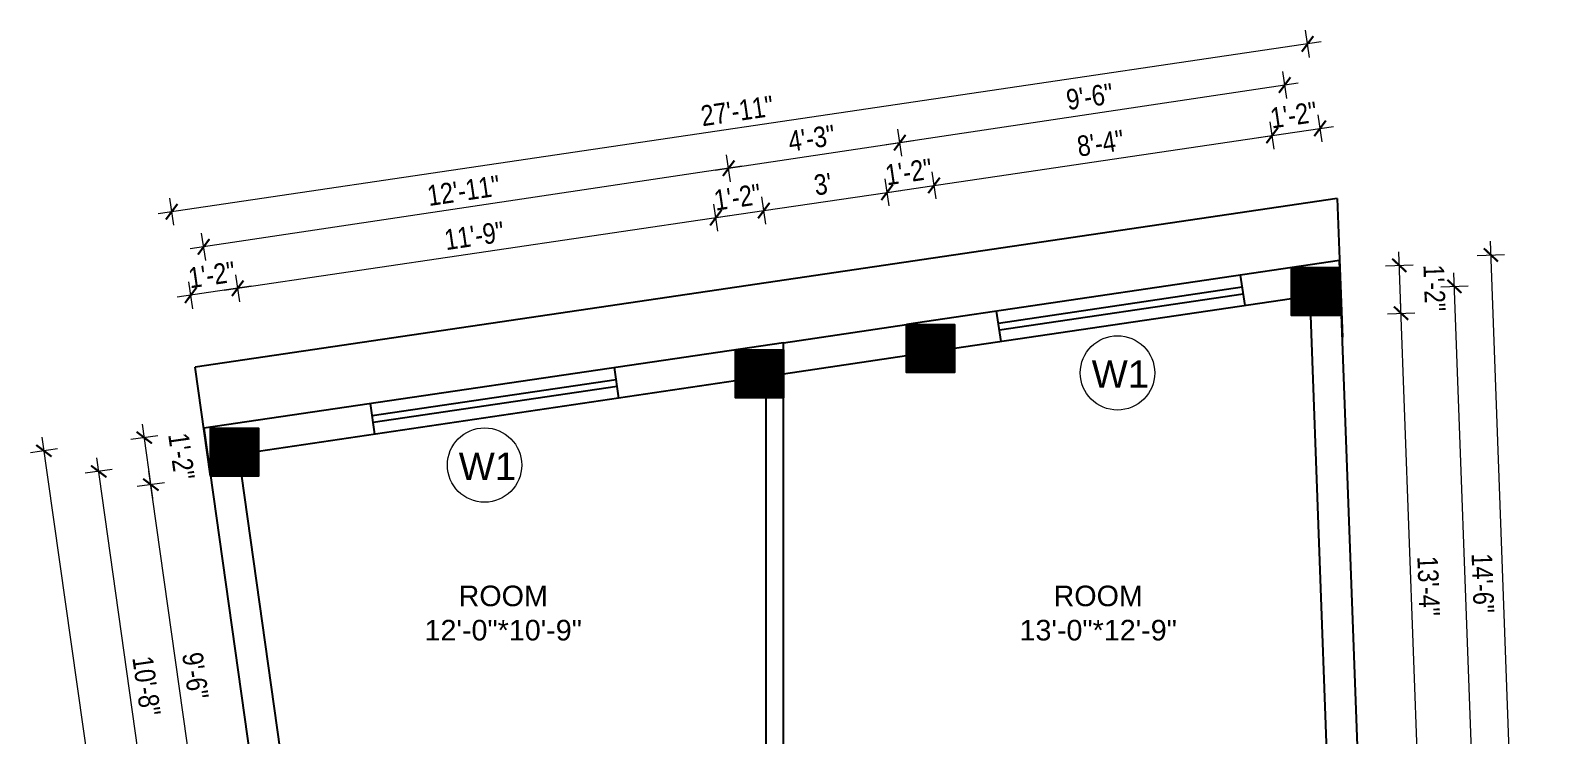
# Model space of a CAD drawing. Header units: inches. Extents: x -5142662 to -4941318, y -3361958 to -3160563.
# Drawn here: x -5009111.4 to -5008668.6, y -3262328.6 to -3262122.6 of the extents above; entities that cross this region are included whole.
import ezdxf

# ---------------------------------------------------------------- set-up
doc = ezdxf.new("R2010")
doc.units = ezdxf.units.IN
doc.header["$LTSCALE"] = 2
doc.header["$MEASUREMENT"] = 0
doc.header["$PDMODE"] = 34
doc.layers.get('0').update_dxf_attribs({"linetype": 'CONTINUOUS'})
doc.layers.get('DEFPOINTS').update_dxf_attribs({"color": 141, "linetype": 'CONTINUOUS'})
doc.layers.add('A-Hatch', color=7, linetype='CONTINUOUS')
for name, color, linetype, lineweight in [('Annotate-Lite.w', 177, 'CONTINUOUS', 9), ('DIM 1-100', 4, 'CONTINUOUS', 13), ('TEXT', 181, 'CONTINUOUS', 25)]:
    doc.layers.add(name, color=color, linetype=linetype, lineweight=lineweight)
doc.styles.add('arial.', font='arial.ttf')
doc.styles.add('gaurav', font='arial.ttf')
doc.styles.get("Standard").update_dxf_attribs({"font": 'ARIALN.TTF'})
doc.dimstyles.new('1 by 96', dxfattribs={"dimtxt": 6, "dimasz": 4, "dimexe": 4, "dimexo": 4, "dimgap": 2, "dimtad": 1, "dimdec": 0, "dimzin": 0, "dimdsep": 46, "dimlunit": 4, "dimtxsty": 'Standard', "dimblk": 'ARCHTICK', "dimcen": 0, "dimdle": 4, "dimadec": 0, "dimazin": 0, "dimtfac": 1, "dimtdec": 0, "dimtix": 1, "dimtofl": 0, "dimtmove": 1, "dimatfit": 3, "dimldrblk": 'ARCHTICK', "dimfxl": 4, "dimfxlon": 1, "dimtolj": 1, "dimtzin": 0, "dimlwd": -1, "dimlwe": -1, "dimarcsym": 0})

# ---------------------------------------------------------------- blocks, each defined once
blk = doc.blocks.new('_ArchTick')
at = {"color": 0, "linetype": 'ByBlock', "const_width": 0.15}
blk.add_lwpolyline([(-0.5, -0.5), (0.5, 0.5)], dxfattribs=at)
blk = doc.blocks.new('*D1018')
at = {"layer": 'DEFPOINTS', "color": 0, "ltscale": 0.5, "transparency": 16777216}
for p in [(-5009076.23, -3262255.28), (-5009058.83, -3262252.83), (-5009040.97, -3262365.57)]:
    blk.add_point(p, dxfattribs=at)
at = {"layer": 'DIM 1-100', "color": 0, "ltscale": 0.5, "transparency": 16777216}
for p, q in [((-5009059.75, -3262372.25), (-5009076.79, -3262251.32)), ((-5009072.27, -3262254.72), (-5009080.19, -3262255.84)), ((-5009056.35, -3262367.74), (-5009064.27, -3262368.85))]:
    blk.add_line(p, q, dxfattribs=at)
at = {"layer": 'DIM 1-100', "color": 0, "ltscale": 0.5, "transparency": 16777216, "xscale": 4, "yscale": 4, "zscale": 4}
for p, rotation in [((-5009076.23, -3262255.28), 98.01894551889058), ((-5009060.31, -3262368.29), 278.0189455188906)]:
    blk.add_blockref('_ArchTick', p, dxfattribs=dict(at, rotation=rotation))
at = {"layer": 'DIM 1-100', "color": 0, "ltscale": 0.5, "transparency": 16777216, "insert": (-5009063.25, -3262311.08), "char_height": 6, "attachment_point": 5, "rotation": 278.0189}
blk.add_mtext('\\A1;9\'-6"', dxfattribs=at)
blk = doc.blocks.new('*D1019')
at = {"layer": 'DEFPOINTS', "color": 0, "ltscale": 0.5, "transparency": 16777216}
for p in [(-5009058.83, -3262238.83), (-5009078.16, -3262241.55), (-5009058.83, -3262252.83)]:
    blk.add_point(p, dxfattribs=at)
at = {"layer": 'DIM 1-100', "color": 0, "ltscale": 0.5, "transparency": 16777216}
for p, q in [((-5009075.67, -3262259.24), (-5009078.72, -3262237.59)), ((-5009074.2, -3262240.99), (-5009082.12, -3262242.11)), ((-5009072.27, -3262254.72), (-5009080.19, -3262255.84))]:
    blk.add_line(p, q, dxfattribs=at)
at = {"layer": 'DIM 1-100', "color": 0, "ltscale": 0.5, "transparency": 16777216, "xscale": 4, "yscale": 4, "zscale": 4}
for p, rotation in [((-5009078.16, -3262241.55), 98.01894551889058), ((-5009076.23, -3262255.28), 278.0189455188906)]:
    blk.add_blockref('_ArchTick', p, dxfattribs=dict(at, rotation=rotation))
at = {"layer": 'DIM 1-100', "color": 0, "ltscale": 0.5, "transparency": 16777216, "insert": (-5009067.27, -3262247.02), "char_height": 6, "attachment_point": 5, "rotation": 278.0189}
blk.add_mtext('\\A1;1\'-2"', dxfattribs=at)
blk = doc.blocks.new('*D1015')
at = {"layer": 'DEFPOINTS', "color": 0, "ltscale": 0.5, "transparency": 16777216}
for p in [(-5009051.83, -3262245.83), (-5009091.46, -3262251.41), (-5009033.97, -3262372.57)]:
    blk.add_point(p, dxfattribs=at)
at = {"layer": 'DIM 1-100', "color": 0, "ltscale": 0.5, "transparency": 16777216}
for p, q in [((-5009073.04, -3262382.11), (-5009092.02, -3262247.45)), ((-5009087.5, -3262250.85), (-5009095.42, -3262251.97)), ((-5009069.64, -3262377.59), (-5009077.56, -3262378.71))]:
    blk.add_line(p, q, dxfattribs=at)
at = {"layer": 'DIM 1-100', "color": 0, "ltscale": 0.5, "transparency": 16777216, "xscale": 4, "yscale": 4, "zscale": 4}
for p, rotation in [((-5009091.46, -3262251.41), 98.01894551876552), ((-5009073.6, -3262378.15), 278.0189455187655)]:
    blk.add_blockref('_ArchTick', p, dxfattribs=dict(at, rotation=rotation))
at = {"layer": 'DIM 1-100', "color": 0, "ltscale": 0.5, "transparency": 16777216, "insert": (-5009077.52, -3262314.07), "char_height": 6, "attachment_point": 5, "rotation": 278.0189}
blk.add_mtext('\\A1;10\'-8"', dxfattribs=at)
blk = doc.blocks.new('*D1016')
at = {"layer": 'DEFPOINTS', "color": 0, "ltscale": 0.5, "transparency": 16777216}
for p in [(-5009060.8, -3262238.83), (-5009020.76, -3262523.07), (-5009067.43, -3262529.64)]:
    blk.add_point(p, dxfattribs=at)
at = {"layer": 'DIM 1-100', "color": 0, "ltscale": 0.5, "transparency": 16777216}
for p, q in [((-5009108.03, -3262241.44), (-5009066.87, -3262533.61)), ((-5009103.51, -3262244.84), (-5009111.43, -3262245.96)), ((-5009063.47, -3262529.09), (-5009071.39, -3262530.2))]:
    blk.add_line(p, q, dxfattribs=at)
at = {"layer": 'DIM 1-100', "color": 0, "ltscale": 0.5, "transparency": 16777216, "xscale": 4, "yscale": 4, "zscale": 4}
for p, rotation in [((-5009107.47, -3262245.4), 98.01894551889016), ((-5009067.43, -3262529.64), 278.0189455188902)]:
    blk.add_blockref('_ArchTick', p, dxfattribs=dict(at, rotation=rotation))
at = {"layer": 'DIM 1-100', "color": 0, "ltscale": 0.5, "transparency": 16777216, "insert": (-5009082.44, -3262386.82), "char_height": 6, "attachment_point": 5, "rotation": 278.0189}
blk.add_mtext('\\A1;23\'-11"', dxfattribs=at)
blk = doc.blocks.new('*D1028')
at = {"layer": 'DEFPOINTS', "color": 0, "ltscale": 0.5, "transparency": 16777216}
for p in [(-5008729.08, -3262205.89), (-5008711.12, -3262205.22), (-5008722.59, -3262365.57)]:
    blk.add_point(p, dxfattribs=at)
at = {"layer": 'DIM 1-100', "color": 0, "ltscale": 0.5, "transparency": 16777216}
for p, q in [((-5008705.08, -3262368.93), (-5008711.27, -3262201.23)), ((-5008715.12, -3262205.37), (-5008707.12, -3262205.08)), ((-5008709.22, -3262365.08), (-5008701.23, -3262364.78))]:
    blk.add_line(p, q, dxfattribs=at)
at = {"layer": 'DIM 1-100', "color": 0, "ltscale": 0.5, "transparency": 16777216, "xscale": 4, "yscale": 4, "zscale": 4}
for p, rotation in [((-5008711.12, -3262205.22), 92.11435361987387), ((-5008705.22, -3262364.93), 272.1143536198738)]:
    blk.add_blockref('_ArchTick', p, dxfattribs=dict(at, rotation=rotation))
at = {"layer": 'DIM 1-100', "color": 0, "ltscale": 0.5, "transparency": 16777216, "insert": (-5008703.11, -3262284.89), "char_height": 6, "attachment_point": 5, "rotation": 272.1144}
blk.add_mtext('\\A1;13\'-4"', dxfattribs=at)
blk = doc.blocks.new('*D995')
at = {"layer": 'DEFPOINTS', "color": 0, "ltscale": 0.5, "transparency": 16777216}
for p in [(-5008729.08, -3262191.89), (-5008711.64, -3262191.24), (-5008729.08, -3262205.89)]:
    blk.add_point(p, dxfattribs=at)
at = {"layer": 'DIM 1-100', "color": 0, "ltscale": 0.5, "transparency": 16777216}
for p, q in [((-5008710.97, -3262209.22), (-5008711.78, -3262187.25)), ((-5008715.63, -3262191.39), (-5008707.64, -3262191.1)), ((-5008715.12, -3262205.37), (-5008707.12, -3262205.08))]:
    blk.add_line(p, q, dxfattribs=at)
at = {"layer": 'DIM 1-100', "color": 0, "ltscale": 0.5, "transparency": 16777216, "xscale": 4, "yscale": 4, "zscale": 4}
for p, rotation in [((-5008711.64, -3262191.24), 92.11435361987387), ((-5008711.12, -3262205.22), 272.1143536198738)]:
    blk.add_blockref('_ArchTick', p, dxfattribs=dict(at, rotation=rotation))
at = {"layer": 'DIM 1-100', "color": 0, "ltscale": 0.5, "transparency": 16777216, "insert": (-5008701.36, -3262197.86), "char_height": 6, "attachment_point": 5, "rotation": 272.1144}
blk.add_mtext('\\A1;1\'-2"', dxfattribs=at)
blk = doc.blocks.new('*D997')
at = {"layer": 'DEFPOINTS', "color": 0, "ltscale": 0.5, "transparency": 16777216}
for p in [(-5008736.08, -3262198.89), (-5008695.54, -3262197.39), (-5008729.59, -3262372.57)]:
    blk.add_point(p, dxfattribs=at)
at = {"layer": 'DIM 1-100', "color": 0, "ltscale": 0.5, "transparency": 16777216}
for p, q in [((-5008688.98, -3262375.07), (-5008695.68, -3262193.39)), ((-5008699.53, -3262197.54), (-5008691.54, -3262197.24)), ((-5008693.12, -3262371.22), (-5008685.13, -3262370.93))]:
    blk.add_line(p, q, dxfattribs=at)
at = {"layer": 'DIM 1-100', "color": 0, "ltscale": 0.5, "transparency": 16777216, "xscale": 4, "yscale": 4, "zscale": 4}
for p, rotation in [((-5008695.54, -3262197.39), 92.11435361966528), ((-5008689.12, -3262371.08), 272.1143536196653)]:
    blk.add_blockref('_ArchTick', p, dxfattribs=dict(at, rotation=rotation))
at = {"layer": 'DIM 1-100', "color": 0, "ltscale": 0.5, "transparency": 16777216, "insert": (-5008687.27, -3262284.05), "char_height": 6, "attachment_point": 5, "rotation": 272.1144}
blk.add_mtext('\\A1;14\'-6"', dxfattribs=at)
blk = doc.blocks.new('*D998')
at = {"layer": 'DEFPOINTS', "color": 0, "ltscale": 0.5, "transparency": 16777216}
for p in [(-5008729.08, -3262189.82), (-5008684.91, -3262188.19), (-5008716.78, -3262523.07)]:
    blk.add_point(p, dxfattribs=at)
at = {"layer": 'DIM 1-100', "color": 0, "ltscale": 0.5, "transparency": 16777216}
for p, q in [((-5008672.46, -3262525.44), (-5008685.05, -3262184.19)), ((-5008688.9, -3262188.34), (-5008680.91, -3262188.04)), ((-5008676.6, -3262521.59), (-5008668.61, -3262521.29))]:
    blk.add_line(p, q, dxfattribs=at)
at = {"layer": 'DIM 1-100', "color": 0, "ltscale": 0.5, "transparency": 16777216, "xscale": 4, "yscale": 4, "zscale": 4}
for p, rotation in [((-5008684.91, -3262188.19), 92.11435361988767), ((-5008672.6, -3262521.44), 272.1143536198877)]:
    blk.add_blockref('_ArchTick', p, dxfattribs=dict(at, rotation=rotation))
at = {"layer": 'DIM 1-100', "color": 0, "ltscale": 0.5, "transparency": 16777216, "insert": (-5008673.69, -3262354.63), "char_height": 6, "attachment_point": 5, "rotation": 272.1144}
blk.add_mtext('\\A1;27\'-9"', dxfattribs=at)
blk = doc.blocks.new('*D999')
at = {"layer": 'DEFPOINTS', "color": 0, "ltscale": 0.5, "transparency": 16777216}
for p in [(-5008911.22, -3262177.31), (-5008905.52, -3262215.89), (-5009044.83, -3262238.83)]:
    blk.add_point(p, dxfattribs=at)
at = {"layer": 'DIM 1-100', "color": 0, "ltscale": 0.5, "transparency": 16777216}
for p, q in [((-5009054.83, -3262198.53), (-5008907.26, -3262176.72)), ((-5008910.64, -3262181.27), (-5008911.81, -3262173.35)), ((-5009050.29, -3262201.9), (-5009051.45, -3262193.98))]:
    blk.add_line(p, q, dxfattribs=at)
at = {"layer": 'DIM 1-100', "color": 0, "ltscale": 0.5, "transparency": 16777216, "xscale": 4, "yscale": 4, "zscale": 4}
for p, rotation in [((-5008911.22, -3262177.31), 8.40388065718118), ((-5009050.87, -3262197.94), 188.4038806571812)]:
    blk.add_blockref('_ArchTick', p, dxfattribs=dict(at, rotation=rotation))
at = {"layer": 'DIM 1-100', "color": 0, "ltscale": 0.5, "transparency": 16777216, "insert": (-5008981.79, -3262182.62), "char_height": 6, "attachment_point": 5, "rotation": 8.4039}
blk.add_mtext('\\A1;11\'-9"', dxfattribs=at)
blk = doc.blocks.new('*D1000')
at = {"layer": 'DEFPOINTS', "color": 0, "ltscale": 0.5, "transparency": 16777216}
for p in [(-5008897.22, -3262175.24), (-5008905.52, -3262215.89), (-5008891.52, -3262213.82)]:
    blk.add_point(p, dxfattribs=at)
at = {"layer": 'DIM 1-100', "color": 0, "ltscale": 0.5, "transparency": 16777216}
for p, q in [((-5008896.64, -3262179.2), (-5008897.81, -3262171.28)), ((-5008915.18, -3262177.89), (-5008893.26, -3262174.66)), ((-5008910.64, -3262181.27), (-5008911.81, -3262173.35))]:
    blk.add_line(p, q, dxfattribs=at)
at = {"layer": 'DIM 1-100', "color": 0, "ltscale": 0.5, "transparency": 16777216, "xscale": 4, "yscale": 4, "zscale": 4}
for p, rotation in [((-5008897.22, -3262175.24), 8.40388065718118), ((-5008911.22, -3262177.31), 188.4038806571812)]:
    blk.add_blockref('_ArchTick', p, dxfattribs=dict(at, rotation=rotation))
at = {"layer": 'DIM 1-100', "color": 0, "ltscale": 0.5, "transparency": 16777216, "insert": (-5008904.95, -3262171.32), "char_height": 6, "attachment_point": 5, "rotation": 8.4039}
blk.add_mtext('\\A1;1\'-2"', dxfattribs=at)
blk = doc.blocks.new('*D1001')
at = {"layer": 'DEFPOINTS', "color": 0, "ltscale": 0.5, "transparency": 16777216}
for p in [(-5008861.22, -3262169.92), (-5008855.52, -3262208.5), (-5008891.52, -3262213.82)]:
    blk.add_point(p, dxfattribs=at)
at = {"layer": 'DIM 1-100', "color": 0, "ltscale": 0.5, "transparency": 16777216}
for p, q in [((-5008860.64, -3262173.88), (-5008861.81, -3262165.97)), ((-5008901.18, -3262175.83), (-5008857.26, -3262169.34)), ((-5008896.64, -3262179.2), (-5008897.81, -3262171.28))]:
    blk.add_line(p, q, dxfattribs=at)
at = {"layer": 'DIM 1-100', "color": 0, "ltscale": 0.5, "transparency": 16777216, "xscale": 4, "yscale": 4, "zscale": 4}
for p, rotation in [((-5008861.22, -3262169.92), 8.40388065718118), ((-5008897.22, -3262175.24), 188.4038806571812)]:
    blk.add_blockref('_ArchTick', p, dxfattribs=dict(at, rotation=rotation))
at = {"layer": 'DIM 1-100', "color": 0, "ltscale": 0.5, "transparency": 16777216, "insert": (-5008879.96, -3262167.57), "char_height": 6, "attachment_point": 5, "rotation": 8.4039}
blk.add_mtext("\\A1;3'", dxfattribs=at)
blk = doc.blocks.new('*D1002')
at = {"layer": 'DEFPOINTS', "color": 0, "ltscale": 0.5, "transparency": 16777216}
for p in [(-5008847.52, -3262167.9), (-5008855.52, -3262208.5), (-5008841.52, -3262208.5)]:
    blk.add_point(p, dxfattribs=at)
at = {"layer": 'DIM 1-100', "color": 0, "ltscale": 0.5, "transparency": 16777216}
for p, q in [((-5008846.94, -3262171.86), (-5008848.11, -3262163.94)), ((-5008865.18, -3262170.51), (-5008843.56, -3262167.31)), ((-5008860.64, -3262173.88), (-5008861.81, -3262165.97))]:
    blk.add_line(p, q, dxfattribs=at)
at = {"layer": 'DIM 1-100', "color": 0, "ltscale": 0.5, "transparency": 16777216, "xscale": 4, "yscale": 4, "zscale": 4}
for p, rotation in [((-5008861.22, -3262169.92), 188.4038806571812), ((-5008847.52, -3262167.9), 8.40388065718118)]:
    blk.add_blockref('_ArchTick', p, dxfattribs=dict(at, rotation=rotation))
at = {"layer": 'DIM 1-100', "color": 0, "ltscale": 0.5, "transparency": 16777216, "insert": (-5008854.92, -3262163.93), "char_height": 6, "attachment_point": 5, "rotation": 8.4039}
blk.add_mtext('\\A1;1\'-2"', dxfattribs=at)
blk = doc.blocks.new('*D1003')
at = {"layer": 'DEFPOINTS', "color": 0, "ltscale": 0.5, "transparency": 16777216}
for p in [(-5008748.78, -3262153.31), (-5008743.08, -3262191.89), (-5008841.52, -3262208.5)]:
    blk.add_point(p, dxfattribs=at)
at = {"layer": 'DIM 1-100', "color": 0, "ltscale": 0.5, "transparency": 16777216}
for p, q in [((-5008748.2, -3262157.27), (-5008749.37, -3262149.35)), ((-5008851.48, -3262168.48), (-5008744.82, -3262152.73)), ((-5008846.94, -3262171.86), (-5008848.11, -3262163.94))]:
    blk.add_line(p, q, dxfattribs=at)
at = {"layer": 'DIM 1-100', "color": 0, "ltscale": 0.5, "transparency": 16777216, "xscale": 4, "yscale": 4, "zscale": 4}
for p, rotation in [((-5008748.78, -3262153.31), 8.40388065718118), ((-5008847.52, -3262167.9), 188.4038806571812)]:
    blk.add_blockref('_ArchTick', p, dxfattribs=dict(at, rotation=rotation))
at = {"layer": 'DIM 1-100', "color": 0, "ltscale": 0.5, "transparency": 16777216, "insert": (-5008798.89, -3262155.6), "char_height": 6, "attachment_point": 5, "rotation": 8.4039}
blk.add_mtext('\\A1;8\'-4"', dxfattribs=at)
blk = doc.blocks.new('*D1004')
at = {"layer": 'DEFPOINTS', "color": 0, "ltscale": 0.5, "transparency": 16777216}
for p in [(-5008734.78, -3262151.24), (-5008729.08, -3262189.82), (-5008743.08, -3262191.89)]:
    blk.add_point(p, dxfattribs=at)
at = {"layer": 'DIM 1-100', "color": 0, "ltscale": 0.5, "transparency": 16777216}
for p, q in [((-5008752.74, -3262153.9), (-5008730.82, -3262150.66)), ((-5008748.2, -3262157.27), (-5008749.37, -3262149.35)), ((-5008734.2, -3262155.2), (-5008735.37, -3262147.29))]:
    blk.add_line(p, q, dxfattribs=at)
at = {"layer": 'DIM 1-100', "color": 0, "ltscale": 0.5, "transparency": 16777216, "xscale": 4, "yscale": 4, "zscale": 4}
for p, rotation in [((-5008734.78, -3262151.24), 8.40388065718118), ((-5008748.78, -3262153.31), 188.4038806571812)]:
    blk.add_blockref('_ArchTick', p, dxfattribs=dict(at, rotation=rotation))
at = {"layer": 'DIM 1-100', "color": 0, "ltscale": 0.5, "transparency": 16777216, "insert": (-5008742.51, -3262147.32), "char_height": 6, "attachment_point": 5, "rotation": 8.4039}
blk.add_mtext('\\A1;1\'-2"', dxfattribs=at)
blk = doc.blocks.new('*D1005')
at = {"layer": 'DEFPOINTS', "color": 0, "ltscale": 0.5, "transparency": 16777216}
for p in [(-5009064.57, -3262199.96), (-5009058.83, -3262238.83), (-5009044.83, -3262238.83)]:
    blk.add_point(p, dxfattribs=at)
at = {"layer": 'DIM 1-100', "color": 0, "ltscale": 0.5, "transparency": 16777216}
for p, q in [((-5009050.29, -3262201.9), (-5009051.45, -3262193.98)), ((-5009046.91, -3262197.36), (-5009068.53, -3262200.55)), ((-5009063.99, -3262203.92), (-5009065.16, -3262196.01))]:
    blk.add_line(p, q, dxfattribs=at)
at = {"layer": 'DIM 1-100', "color": 0, "ltscale": 0.5, "transparency": 16777216, "xscale": 4, "yscale": 4, "zscale": 4}
for p, rotation in [((-5009064.57, -3262199.96), 188.4038806571812), ((-5009050.87, -3262197.94), 8.403880657181153)]:
    blk.add_blockref('_ArchTick', p, dxfattribs=dict(at, rotation=rotation))
at = {"layer": 'DIM 1-100', "color": 0, "ltscale": 0.5, "transparency": 16777216, "insert": (-5009058.45, -3262193.99), "char_height": 6, "attachment_point": 5, "rotation": 8.4039}
blk.add_mtext('\\A1;1\'-2"', dxfattribs=at)
blk = doc.blocks.new('*D1006')
at = {"layer": 'DEFPOINTS', "color": 0, "ltscale": 0.5, "transparency": 16777216}
for p in [(-5009060.81, -3262185.83), (-5008898.52, -3262222.89), (-5009051.83, -3262245.83)]:
    blk.add_point(p, dxfattribs=at)
at = {"layer": 'DIM 1-100', "color": 0, "ltscale": 0.5, "transparency": 16777216}
for p, q in [((-5008906.91, -3262166.84), (-5008908.09, -3262158.93)), ((-5008903.55, -3262162.29), (-5009064.76, -3262186.42)), ((-5009060.22, -3262189.78), (-5009061.4, -3262181.87))]:
    blk.add_line(p, q, dxfattribs=at)
at = {"layer": 'DIM 1-100', "color": 0, "ltscale": 0.5, "transparency": 16777216, "xscale": 4, "yscale": 4, "zscale": 4}
for p, rotation in [((-5008907.5, -3262162.89), 8.510423086332324), ((-5009060.81, -3262185.83), 188.5104230863323)]:
    blk.add_blockref('_ArchTick', p, dxfattribs=dict(at, rotation=rotation))
at = {"layer": 'DIM 1-100', "color": 0, "ltscale": 0.5, "transparency": 16777216, "insert": (-5008984.9, -3262169.4), "char_height": 6, "attachment_point": 5, "rotation": 8.5104}
blk.add_mtext('\\A1;12\'-11"', dxfattribs=at)
blk = doc.blocks.new('*D1012')
at = {"layer": 'DEFPOINTS', "color": 0, "ltscale": 0.5, "transparency": 16777216}
for p in [(-5008857.51, -3262155.41), (-5008848.52, -3262215.5), (-5008898.52, -3262222.89)]:
    blk.add_point(p, dxfattribs=at)
at = {"layer": 'DIM 1-100', "color": 0, "ltscale": 0.5, "transparency": 16777216}
for p, q in [((-5008911.46, -3262163.48), (-5008853.56, -3262154.81)), ((-5008856.92, -3262159.36), (-5008858.11, -3262151.45)), ((-5008906.91, -3262166.84), (-5008908.09, -3262158.93))]:
    blk.add_line(p, q, dxfattribs=at)
at = {"layer": 'DIM 1-100', "color": 0, "ltscale": 0.5, "transparency": 16777216, "xscale": 4, "yscale": 4, "zscale": 4}
for p, rotation in [((-5008857.51, -3262155.41), 8.510423086332644), ((-5008907.5, -3262162.89), 188.5104230863326)]:
    blk.add_blockref('_ArchTick', p, dxfattribs=dict(at, rotation=rotation))
at = {"layer": 'DIM 1-100', "color": 0, "ltscale": 0.5, "transparency": 16777216, "insert": (-5008883.26, -3262154.14), "char_height": 6, "attachment_point": 5, "rotation": 8.5104}
blk.add_mtext('\\A1;4\'-3"', dxfattribs=at)
blk = doc.blocks.new('*D1013')
at = {"layer": 'DEFPOINTS', "color": 0, "ltscale": 0.5, "transparency": 16777216}
for p in [(-5008745.11, -3262138.59), (-5008736.08, -3262198.89), (-5008848.52, -3262215.5)]:
    blk.add_point(p, dxfattribs=at)
at = {"layer": 'DIM 1-100', "color": 0, "ltscale": 0.5, "transparency": 16777216}
for p, q in [((-5008744.51, -3262142.54), (-5008745.7, -3262134.63)), ((-5008861.47, -3262156), (-5008741.15, -3262137.99)), ((-5008856.92, -3262159.36), (-5008858.11, -3262151.45))]:
    blk.add_line(p, q, dxfattribs=at)
at = {"layer": 'DIM 1-100', "color": 0, "ltscale": 0.5, "transparency": 16777216, "xscale": 4, "yscale": 4, "zscale": 4}
for p, rotation in [((-5008745.11, -3262138.59), 8.510423086332644), ((-5008857.51, -3262155.41), 188.5104230863326)]:
    blk.add_blockref('_ArchTick', p, dxfattribs=dict(at, rotation=rotation))
at = {"layer": 'DIM 1-100', "color": 0, "ltscale": 0.5, "transparency": 16777216, "insert": (-5008802.06, -3262141.99), "char_height": 6, "attachment_point": 5, "rotation": 8.5104}
blk.add_mtext('\\A1;9\'-6"', dxfattribs=at)
blk = doc.blocks.new('*D994')
at = {"layer": 'DEFPOINTS', "color": 0, "ltscale": 0.5, "transparency": 16777216}
for p in [(-5009070.15, -3262175.58), (-5008729.08, -3262189.82), (-5009060.8, -3262238.83)]:
    blk.add_point(p, dxfattribs=at)
at = {"layer": 'DIM 1-100', "color": 0, "ltscale": 0.5, "transparency": 16777216}
for p, q in [((-5008737.84, -3262130.53), (-5008739.01, -3262122.61)), ((-5008734.47, -3262125.99), (-5009074.1, -3262176.16)), ((-5009069.56, -3262179.54), (-5009070.73, -3262171.62))]:
    blk.add_line(p, q, dxfattribs=at)
at = {"layer": 'DIM 1-100', "color": 0, "ltscale": 0.5, "transparency": 16777216, "xscale": 4, "yscale": 4, "zscale": 4}
for p, rotation in [((-5008738.43, -3262126.57), 8.403880655919362), ((-5009070.15, -3262175.58), 188.4038806559193)]:
    blk.add_blockref('_ArchTick', p, dxfattribs=dict(at, rotation=rotation))
at = {"layer": 'DIM 1-100', "color": 0, "ltscale": 0.5, "transparency": 16777216, "insert": (-5008905.02, -3262146.12), "char_height": 6, "attachment_point": 5, "rotation": 8.4039}
blk.add_mtext('\\A1;27\'-11"', dxfattribs=at)

msp = doc.modelspace()

# ---------------------------------------------------------------- hatches: boundary and pattern name
at = {"layer": 'A-Hatch', "ltscale": 0.5}
h = msp.add_hatch(dxfattribs=at)
h.set_pattern_fill('ANSI31', color=256)
h.set_pattern_definition([(45, (82689.63151, -3786.41713), (-0.0883883476483, 0.0883883476483), [])])
h.paths.add_polyline_path([(-5008729.08, -3262191.89), (-5008743.08, -3262191.89), (-5008743.08, -3262205.89), (-5008729.08, -3262205.89)])
h = msp.add_hatch(dxfattribs=at)
h.set_pattern_fill('ANSI31', color=256)
h.set_pattern_definition([(45, (82577.19049, -3803.02876), (-0.0883883476483, 0.0883883476483), [])])
h.paths.add_polyline_path([(-5008841.52, -3262208.5), (-5008855.52, -3262208.5), (-5008855.52, -3262222.5), (-5008841.52, -3262222.5)])
h = msp.add_hatch(dxfattribs=at)
h.set_pattern_fill('ANSI31', color=256)
h.set_pattern_definition([(45, (82527.19049, -3810.41558), (-0.0883883476483, 0.0883883476483), [])])
h.paths.add_polyline_path([(-5008891.52, -3262215.89), (-5008905.52, -3262215.89), (-5008905.52, -3262229.89), (-5008891.52, -3262229.89)])
h = msp.add_hatch(dxfattribs=at)
h.set_pattern_fill('ANSI31', color=256)
h.set_pattern_definition([(45, (82373.88349, -3833.35598), (-0.0883883476483, 0.0883883476483), [])])
h.paths.add_polyline_path([(-5009044.83, -3262238.83), (-5009058.83, -3262238.83), (-5009058.83, -3262252.83), (-5009044.83, -3262252.83)])

# ---------------------------------------------------------------- linework, layer by layer
at = {"ltscale": 0.5}
for p, q in [((-5008729.75, -3262171.72), (-5009063.31, -3262221)), ((-5008729.75, -3262171.72), (-5008728.25, -3262212.23)), ((-5008756.69, -3262203), (-5008758, -3262194.09)), ((-5008828.72, -3262208.08), (-5008757.49, -3262197.55)), ((-5008743.08, -3262200.99), (-5008841.52, -3262215.53)), ((-5008828.43, -3262210.06), (-5008757.2, -3262199.53)), ((-5008827.92, -3262213.52), (-5008829.23, -3262204.62)), ((-5008731.6, -3262365.57), (-5008737.49, -3262205.89)), ((-5008891.52, -3262213.82), (-5008855.52, -3262208.5)), ((-5008891.52, -3262215.89), (-5008891.52, -3262213.82)), ((-5009058.83, -3262252.83), (-5009063.31, -3262221)), ((-5008939.56, -3262230.01), (-5008940.88, -3262221.11)), ((-5008891.52, -3262222.92), (-5008855.52, -3262217.6)), ((-5008905.52, -3262224.98), (-5009044.83, -3262245.56)), ((-5009011.59, -3262235.09), (-5008940.37, -3262224.57)), ((-5008891.52, -3262370.07), (-5008891.52, -3262223.11)), ((-5009011.3, -3262237.07), (-5008940.07, -3262226.55)), ((-5008896.52, -3262365.57), (-5008896.52, -3262229.89)), ((-5009010.79, -3262240.54), (-5009012.1, -3262231.63)), ((-5009049.74, -3262252.83), (-5009033.86, -3262365.57))]:
    msp.add_line(p, q, dxfattribs=at)
for points in [[(-5008855.52, -3262523.07), (-5008716.78, -3262523.07), (-5008729.08, -3262189.82), (-5008855.52, -3262208.5)], [(-5008891.52, -3262213.82), (-5009060.8, -3262238.83), (-5009020.76, -3262523.07), (-5009006.76, -3262523.07)]]:
    msp.add_lwpolyline(points, dxfattribs=at)
for points in [[(-5008743.08, -3262191.89), (-5008729.08, -3262191.89), (-5008729.08, -3262205.89), (-5008743.08, -3262205.89)], [(-5008855.52, -3262208.5), (-5008841.52, -3262208.5), (-5008841.52, -3262222.5), (-5008855.52, -3262222.5)], [(-5008905.52, -3262215.89), (-5008891.52, -3262215.89), (-5008891.52, -3262229.89), (-5008905.52, -3262229.89)], [(-5009058.83, -3262238.83), (-5009044.83, -3262238.83), (-5009044.83, -3262252.83), (-5009058.83, -3262252.83)]]:
    msp.add_lwpolyline(points, close=True, dxfattribs=at)
at = {"layer": 'Annotate-Lite.w', "ltscale": 0.005}
for centre in [(-5008793.94, -3262222.64), (-5008978.79, -3262249.56)]:
    msp.add_circle(centre, 10.86, dxfattribs=at)

# ---------------------------------------------------------------- texts
at = {"layer": 'Annotate-Lite.w', "ltscale": 0.005, "char_height": 8, "attachment_point": 1, "style": 'gaurav'}
for insert in [(-5008801.48, -3262218.99), (-5008986.33, -3262245.91)]:
    msp.add_mtext_dynamic_manual_height_columns('W1', width=8, gutter_width=100, heights=[0], dxfattribs=dict(at, insert=insert))
at = {"layer": 'TEXT', "lineweight": -2, "char_height": 6, "attachment_point": 5, "style": 'arial.'}
for s, insert in [('ROOM\\P12\'-0"*10\'-9"', (-5008973.33, -3262292.81)), ('ROOM\\P13\'-0"*12\'-9"', (-5008799.58, -3262292.81))]:
    msp.add_mtext_dynamic_manual_height_columns(s, width=45.7314, gutter_width=30, heights=[0], dxfattribs=dict(at, insert=insert))

# ---------------------------------------------------------------- dimensions: what is measured, and where the dimension line sits
at = {"layer": 'DIM 1-100', "ltscale": 0.5}
for p1, p2, distance, picture, middle in [((-5008729.08, -3262189.82), (-5009060.8, -3262238.83), -63.94, '*D994', (-5008905.02, -3262146.12)), ((-5008898.52, -3262222.89), (-5009051.83, -3262245.83), -60.67, '*D1006', (-5008984.9, -3262169.4)), ((-5008716.78, -3262523.07), (-5008729.08, -3262189.82), -44.21, '*D998', (-5008673.69, -3262354.63)), ((-5009060.8, -3262238.83), (-5009020.76, -3262523.07), -47.13, '*D1016', (-5009082.44, -3262386.82))]:
    dim = msp.add_aligned_dim(p1=p1, p2=p2, distance=distance, dimstyle='1 by 96', dxfattribs=at)
    dim.commit()
    dim.dimension.update_dxf_attribs({"geometry": picture, "text_midpoint": middle})
for base, p1, p2, angle, picture, middle in [((-5008745.11, -3262138.59), (-5008848.52, -3262215.5), (-5008736.08, -3262198.89), 8.5104, '*D1013', (-5008802.06, -3262141.99)), ((-5008857.51, -3262155.41), (-5008898.52, -3262222.89), (-5008848.52, -3262215.5), 8.5104, '*D1012', (-5008883.26, -3262154.14)), ((-5008748.78, -3262153.31), (-5008841.52, -3262208.5), (-5008743.08, -3262191.89), 188.4039, '*D1003', (-5008798.89, -3262155.6)), ((-5008861.22, -3262169.92), (-5008891.52, -3262213.82), (-5008855.52, -3262208.5), 188.4039, '*D1001', (-5008879.96, -3262167.57)), ((-5008911.22, -3262177.31), (-5009044.83, -3262238.83), (-5008905.52, -3262215.89), 188.4039, '*D999', (-5008981.79, -3262182.62)), ((-5008695.54, -3262197.39), (-5008729.59, -3262372.57), (-5008736.08, -3262198.89), 272.1144, '*D997', (-5008687.27, -3262284.05)), ((-5008711.12, -3262205.22), (-5008722.59, -3262365.57), (-5008729.08, -3262205.89), 272.1144, '*D1028', (-5008703.11, -3262284.89)), ((-5009091.46, -3262251.41), (-5009033.97, -3262372.57), (-5009051.83, -3262245.83), 278.0189, '*D1015', (-5009077.52, -3262314.07)), ((-5009076.23, -3262255.28), (-5009040.97, -3262365.57), (-5009058.83, -3262252.83), 278.0189, '*D1018', (-5009063.25, -3262311.08))]:
    dim = msp.add_linear_dim(base=base, p1=p1, p2=p2, angle=angle, dimstyle='1 by 96', dxfattribs=at)
    dim.commit()
    dim.dimension.update_dxf_attribs({"geometry": picture, "text_midpoint": middle})
for base, p1, p2, angle, picture, middle in [((-5008734.78, -3262151.24), (-5008743.08, -3262191.89), (-5008729.08, -3262189.82), 188.4039, '*D1004', (-5008741.78, -3262152.28)), ((-5008847.52, -3262167.9), (-5008855.52, -3262208.5), (-5008841.52, -3262208.5), 188.4039, '*D1002', (-5008854.19, -3262168.88)), ((-5008897.22, -3262175.24), (-5008905.52, -3262215.89), (-5008891.52, -3262213.82), 188.4039, '*D1000', (-5008904.22, -3262176.28)), ((-5009064.57, -3262199.96), (-5009044.83, -3262238.83), (-5009058.83, -3262238.83), 188.4039, '*D1005', (-5009057.72, -3262198.95)), ((-5008711.64, -3262191.24), (-5008729.08, -3262205.89), (-5008729.08, -3262191.89), 272.1144, '*D995', (-5008706.37, -3262198.05)), ((-5009078.16, -3262241.55), (-5009058.83, -3262252.83), (-5009058.83, -3262238.83), 278.0189, '*D1019', (-5009072.23, -3262247.71))]:
    dim = msp.add_linear_dim(base=base, p1=p1, p2=p2, angle=angle, dimstyle='1 by 96', dxfattribs=at)
    dim.commit()
    dim.dimension.update_dxf_attribs({"geometry": picture, "text_midpoint": middle, "dimtype": 160})

doc.saveas('drawing.dxf')
